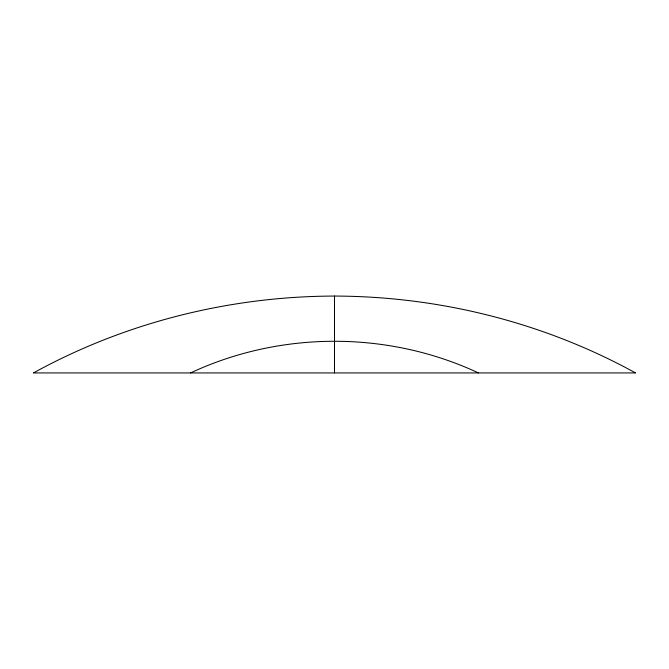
<?xml version="1.0" encoding="UTF-8"?>
<svg xmlns="http://www.w3.org/2000/svg" width="669" height="669" viewBox="0 0 669 669"><rect width="100%" height="100%" fill="white"/><g stroke="black" fill="none" stroke-linecap="round" stroke-linejoin="round"><path stroke-width="1" d="M190.59 372.934C280.704 330.729 388.296 330.729 478.41 372.934M334.5 296.066C229.827 296.292 125.228 322.408 33.45 372.934L635.55 372.934C543.772 322.408 439.173 296.292 334.5 296.066L334.5 372.934"/></g></svg>
